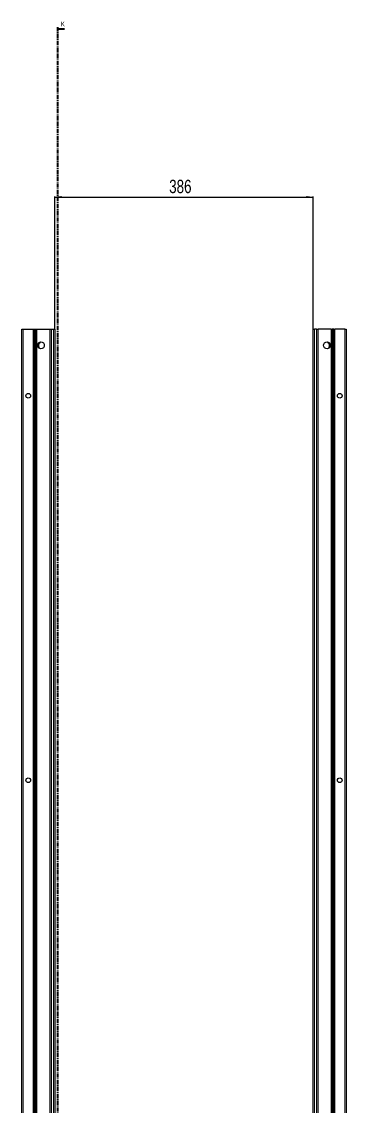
# Model space of a CAD drawing. Header units: millimetres. Extents: x -199 to 5025, y -1747 to 1507.
# Drawn here: x 2126 to 2612, y -115 to 1507 of the extents above; entities that cross this region are included whole.
import ezdxf

# ---------------------------------------------------------------- set-up
doc = ezdxf.new("R2010")
doc.units = ezdxf.units.MM
doc.linetypes.add('CENTER', pattern=[10.16, 6.35, -1.27, 1.27, -1.27])
doc.layers.add('FORMAT', color=7, linetype='Continuous')
doc.styles.add('SLDTEXTSTYLE0', font='TXT', dxfattribs={"width": 0.75})
doc.dimstyles.new('SLDDIMSTYLE0', dxfattribs={"dimtxt": 20, "dimasz": 10, "dimexe": 0, "dimexo": 0.0625, "dimgap": 5, "dimtad": 2, "dimdec": 1, "dimrnd": 1e-09, "dimzin": 12, "dimdsep": 46, "dimtxsty": 'SLDTEXTSTYLE0', "dimsah": 1, "dimcen": 0.09, "dimadec": 0, "dimazin": 3, "dimtfac": 1, "dimtofl": 0, "dimtmove": 0, "dimatfit": 3, "dimfxl": 0, "dimfrac": 2, "dimtolj": 1, "dimtzin": 12, "dimarcsym": 0})

# ---------------------------------------------------------------- blocks, each defined once
blk = doc.blocks.new('_D_4')
at = {"layer": 'FORMAT'}
for p, q in [((2176.1, 1047.2), (2176.1, 1246)), ((2176.1, 1245), (2562.1, 1245)), ((2562.1, 1047.2), (2562.1, 1246))]:
    blk.add_line(p, q, dxfattribs=at)
for points in [[(2176.1, 1245), (2186.1, 1243.5), (2186.1, 1246.5)], [(2562.1, 1245), (2552.1, 1246.5), (2552.1, 1243.5)]]:
    blk.add_solid(points, dxfattribs=at)
at = {"layer": 'FORMAT', "insert": (2346.9, 1270.8), "char_height": 20, "attachment_point": 1, "style": 'SLDTEXTSTYLE0'}
blk.add_mtext('386', dxfattribs=at)

msp = doc.modelspace()

# ---------------------------------------------------------------- linework, layer by layer
at = {"color": 7, "linetype": 'CENTER', "lineweight": 35}
msp.add_line((2179.83, 1499.09), (2179.83, -1103.67), dxfattribs=at)
at = {"color": 7, "linetype": 'Continuous', "lineweight": 35}
msp.add_line((2190.47, 1496.09), (2179.83, 1496.09), dxfattribs=at)
at = {"color": 7, "linetype": 'Continuous', "lineweight": 25}
for p, q in [((2126.39, -851.79), (2126.39, 1047.21)), ((2126.39, 1047.21), (2128.39, 1047.21)), ((2128.39, 1047.21), (2143.74, 1047.21)), ((2143.74, 1047.21), (2144.39, 1047.21)), ((2144.39, 1023.46), (2144.39, 1047.21)), ((2144.39, 1047.21), (2144.98, 1047.21)), ((2144.98, 1047.21), (2146.19, 1047.21)), ((2146.19, 1047.21), (2146.19, -851.79)), ((2146.19, 1047.21), (2146.22, 1047.21)), ((2146.22, 1047.21), (2146.22, -851.79)), ((2146.22, 1047.21), (2147.43, 1047.21)), ((2147.43, 1047.21), (2148.84, 1047.21)), ((2148.84, 1047.21), (2168.24, 1047.21)), ((2168.24, 1047.21), (2168.89, 1047.21)), ((2168.89, -851.79), (2168.89, 1047.21)), ((2168.89, 1047.21), (2170.89, 1047.21)), ((2170.89, 1047.21), (2174.09, 1047.21)), ((2174.09, 1047.21), (2176.09, 1047.21)), ((2176.09, 1047.21), (2176.09, -851.79)), ((2562.09, -851.79), (2562.09, 1047.21)), ((2562.09, 1047.21), (2564.09, 1047.21)), ((2567.29, 1047.21), (2564.09, 1047.21)), ((2567.29, 1047.21), (2569.29, 1047.21)), ((2569.29, 1047.21), (2569.29, -851.79)), ((2569.29, 1047.21), (2569.94, 1047.21)), ((2589.35, 1047.21), (2569.94, 1047.21)), ((2589.35, 1047.21), (2590.76, 1047.21)), ((2591.97, 1047.21), (2590.76, 1047.21)), ((2591.97, -851.79), (2591.97, 1047.21)), ((2592, 1047.21), (2591.97, 1047.21)), ((2592, -851.79), (2592, 1047.21)), ((2593.21, 1047.21), (2592, 1047.21)), ((2593.21, 1047.21), (2593.79, 1047.21)), ((2593.79, 1047.21), (2593.79, 1023.46)), ((2593.79, 1047.21), (2594.44, 1047.21)), ((2609.79, 1047.21), (2594.44, 1047.21)), ((2609.79, 1047.21), (2611.79, 1047.21)), ((2611.79, 1047.21), (2611.79, -851.79)), ((2144.46, 1023.35), (2144.39, 1023.46)), ((2144.39, 1023.46), (2144.39, 1021.96)), ((2144.39, 1021.96), (2144.46, 1022.06)), ((2144.39, 973.46), (2144.39, 1021.96)), ((2144.46, 1022.06), (2144.46, 1023.35)), ((2154.44, 1027.73), (2154.44, 1028.14)), ((2583.74, 1028.14), (2583.74, 1027.73)), ((2593.79, 1023.46), (2593.73, 1023.35)), ((2593.73, 1023.35), (2593.73, 1022.06)), ((2593.73, 1022.06), (2593.79, 1021.96)), ((2593.79, 1021.96), (2593.79, 1023.46)), ((2593.79, 1021.96), (2593.79, 973.46)), ((2144.46, 973.35), (2144.39, 973.46)), ((2144.39, 973.46), (2144.39, 971.96)), ((2144.46, 972.06), (2144.46, 973.35)), ((2593.79, 973.46), (2593.73, 973.35)), ((2593.73, 973.35), (2593.73, 972.06)), ((2593.79, 971.96), (2593.79, 973.46)), ((2144.39, 971.96), (2144.46, 972.06)), ((2144.39, 923.46), (2144.39, 971.96)), ((2593.73, 972.06), (2593.79, 971.96)), ((2593.79, 971.96), (2593.79, 923.46)), ((2144.46, 923.35), (2144.39, 923.46)), ((2144.39, 923.46), (2144.39, 921.96)), ((2144.39, 921.96), (2144.46, 922.06)), ((2144.39, 873.46), (2144.39, 921.96)), ((2144.46, 922.06), (2144.46, 923.35)), ((2593.79, 923.46), (2593.73, 923.35)), ((2593.73, 923.35), (2593.73, 922.06)), ((2593.73, 922.06), (2593.79, 921.96)), ((2593.79, 921.96), (2593.79, 923.46)), ((2593.79, 921.96), (2593.79, 873.46)), ((2144.46, 873.35), (2144.39, 873.46)), ((2144.39, 873.46), (2144.39, 871.96)), ((2144.39, 871.96), (2144.46, 872.06)), ((2144.39, 823.46), (2144.39, 871.96)), ((2144.46, 872.06), (2144.46, 873.35)), ((2593.79, 873.46), (2593.73, 873.35)), ((2593.73, 873.35), (2593.73, 872.06)), ((2593.73, 872.06), (2593.79, 871.96)), ((2593.79, 871.96), (2593.79, 873.46)), ((2593.79, 871.96), (2593.79, 823.46)), ((2144.46, 823.35), (2144.39, 823.46)), ((2144.39, 823.46), (2144.39, 821.96)), ((2144.39, 821.96), (2144.46, 822.06)), ((2144.39, 773.46), (2144.39, 821.96)), ((2144.46, 822.06), (2144.46, 823.35)), ((2593.79, 823.46), (2593.73, 823.35)), ((2593.73, 823.35), (2593.73, 822.06)), ((2593.73, 822.06), (2593.79, 821.96)), ((2593.79, 821.96), (2593.79, 823.46)), ((2593.79, 821.96), (2593.79, 773.46)), ((2144.46, 773.35), (2144.39, 773.46)), ((2144.39, 773.46), (2144.39, 771.96)), ((2144.39, 771.96), (2144.46, 772.06)), ((2144.39, 723.46), (2144.39, 771.96)), ((2144.46, 772.06), (2144.46, 773.35)), ((2593.79, 773.46), (2593.73, 773.35)), ((2593.73, 773.35), (2593.73, 772.06)), ((2593.73, 772.06), (2593.79, 771.96)), ((2593.79, 771.96), (2593.79, 773.46)), ((2593.79, 771.96), (2593.79, 723.46)), ((2144.46, 723.35), (2144.39, 723.46)), ((2144.39, 723.46), (2144.39, 721.96)), ((2144.39, 721.96), (2144.46, 722.06)), ((2144.39, 673.46), (2144.39, 721.96)), ((2144.46, 722.06), (2144.46, 723.35)), ((2593.79, 723.46), (2593.73, 723.35)), ((2593.73, 723.35), (2593.73, 722.06)), ((2593.73, 722.06), (2593.79, 721.96)), ((2593.79, 721.96), (2593.79, 723.46)), ((2593.79, 721.96), (2593.79, 673.46)), ((2144.46, 673.35), (2144.39, 673.46)), ((2144.39, 673.46), (2144.39, 671.96)), ((2144.39, 671.96), (2144.46, 672.06)), ((2144.39, 623.46), (2144.39, 671.96)), ((2144.46, 672.06), (2144.46, 673.35)), ((2593.79, 673.46), (2593.73, 673.35)), ((2593.73, 673.35), (2593.73, 672.06)), ((2593.73, 672.06), (2593.79, 671.96)), ((2593.79, 671.96), (2593.79, 673.46)), ((2593.79, 671.96), (2593.79, 623.46)), ((2144.46, 623.35), (2144.39, 623.46)), ((2144.39, 623.46), (2144.39, 621.96)), ((2144.39, 621.96), (2144.46, 622.06)), ((2144.39, 573.46), (2144.39, 621.96)), ((2144.46, 622.06), (2144.46, 623.35)), ((2593.79, 623.46), (2593.73, 623.35)), ((2593.73, 623.35), (2593.73, 622.06)), ((2593.73, 622.06), (2593.79, 621.96)), ((2593.79, 621.96), (2593.79, 623.46)), ((2593.79, 621.96), (2593.79, 573.46)), ((2144.46, 573.35), (2144.39, 573.46)), ((2144.39, 573.46), (2144.39, 571.96)), ((2144.39, 571.96), (2144.46, 572.06)), ((2144.39, 523.46), (2144.39, 571.96)), ((2144.46, 572.06), (2144.46, 573.35)), ((2593.79, 573.46), (2593.73, 573.35)), ((2593.73, 573.35), (2593.73, 572.06)), ((2593.73, 572.06), (2593.79, 571.96)), ((2593.79, 571.96), (2593.79, 573.46)), ((2593.79, 571.96), (2593.79, 523.46)), ((2144.46, 523.35), (2144.39, 523.46)), ((2144.39, 523.46), (2144.39, 521.96)), ((2144.39, 521.96), (2144.46, 522.06)), ((2144.39, 473.46), (2144.39, 521.96)), ((2144.46, 522.06), (2144.46, 523.35)), ((2593.79, 523.46), (2593.73, 523.35)), ((2593.73, 523.35), (2593.73, 522.06)), ((2593.73, 522.06), (2593.79, 521.96)), ((2593.79, 521.96), (2593.79, 523.46)), ((2593.79, 521.96), (2593.79, 473.46)), ((2144.46, 473.35), (2144.39, 473.46)), ((2144.39, 473.46), (2144.39, 471.96)), ((2144.39, 471.96), (2144.46, 472.06)), ((2144.39, 423.46), (2144.39, 471.96)), ((2144.46, 472.06), (2144.46, 473.35)), ((2593.79, 473.46), (2593.73, 473.35)), ((2593.73, 473.35), (2593.73, 472.06)), ((2593.73, 472.06), (2593.79, 471.96)), ((2593.79, 471.96), (2593.79, 473.46)), ((2593.79, 471.96), (2593.79, 423.46)), ((2144.46, 423.35), (2144.39, 423.46)), ((2144.39, 423.46), (2144.39, 421.96)), ((2144.39, 421.96), (2144.46, 422.06)), ((2144.39, 373.46), (2144.39, 421.96)), ((2144.46, 422.06), (2144.46, 423.35)), ((2593.79, 423.46), (2593.73, 423.35)), ((2593.73, 423.35), (2593.73, 422.06)), ((2593.73, 422.06), (2593.79, 421.96)), ((2593.79, 421.96), (2593.79, 423.46)), ((2593.79, 421.96), (2593.79, 373.46)), ((2144.46, 373.35), (2144.39, 373.46)), ((2144.39, 373.46), (2144.39, 371.96)), ((2144.46, 372.06), (2144.46, 373.35)), ((2593.79, 373.46), (2593.73, 373.35)), ((2593.73, 373.35), (2593.73, 372.06)), ((2593.79, 371.96), (2593.79, 373.46)), ((2144.39, 371.96), (2144.46, 372.06)), ((2144.39, 323.46), (2144.39, 371.96)), ((2593.73, 372.06), (2593.79, 371.96)), ((2593.79, 371.96), (2593.79, 323.46)), ((2144.46, 323.35), (2144.39, 323.46)), ((2144.39, 323.46), (2144.39, 321.96)), ((2144.39, 321.96), (2144.46, 322.06)), ((2144.39, 273.46), (2144.39, 321.96)), ((2144.46, 322.06), (2144.46, 323.35)), ((2593.79, 323.46), (2593.73, 323.35)), ((2593.73, 323.35), (2593.73, 322.06)), ((2593.73, 322.06), (2593.79, 321.96)), ((2593.79, 321.96), (2593.79, 323.46)), ((2593.79, 321.96), (2593.79, 273.46)), ((2144.46, 273.35), (2144.39, 273.46)), ((2144.39, 273.46), (2144.39, 271.96)), ((2144.39, 271.96), (2144.46, 272.06)), ((2144.39, 223.46), (2144.39, 271.96)), ((2144.46, 272.06), (2144.46, 273.35)), ((2593.79, 273.46), (2593.73, 273.35)), ((2593.73, 273.35), (2593.73, 272.06)), ((2593.73, 272.06), (2593.79, 271.96)), ((2593.79, 271.96), (2593.79, 273.46)), ((2593.79, 271.96), (2593.79, 223.46)), ((2144.46, 223.35), (2144.39, 223.46)), ((2144.39, 223.46), (2144.39, 221.96)), ((2144.39, 221.96), (2144.46, 222.06)), ((2144.39, 173.46), (2144.39, 221.96)), ((2144.46, 222.06), (2144.46, 223.35)), ((2593.79, 223.46), (2593.73, 223.35)), ((2593.73, 223.35), (2593.73, 222.06)), ((2593.73, 222.06), (2593.79, 221.96)), ((2593.79, 221.96), (2593.79, 223.46)), ((2593.79, 221.96), (2593.79, 173.46)), ((2144.46, 173.35), (2144.39, 173.46)), ((2144.39, 173.46), (2144.39, 171.96)), ((2144.39, 171.96), (2144.46, 172.06)), ((2144.39, 123.46), (2144.39, 171.96)), ((2144.46, 172.06), (2144.46, 173.35)), ((2593.79, 173.46), (2593.73, 173.35)), ((2593.73, 173.35), (2593.73, 172.06)), ((2593.73, 172.06), (2593.79, 171.96)), ((2593.79, 171.96), (2593.79, 173.46)), ((2593.79, 171.96), (2593.79, 123.46)), ((2144.46, 123.35), (2144.39, 123.46)), ((2144.39, 123.46), (2144.39, 121.96)), ((2144.39, 121.96), (2144.46, 122.06)), ((2144.39, 73.46), (2144.39, 121.96)), ((2144.46, 122.06), (2144.46, 123.35)), ((2593.79, 123.46), (2593.73, 123.35)), ((2593.73, 123.35), (2593.73, 122.06)), ((2593.73, 122.06), (2593.79, 121.96)), ((2593.79, 121.96), (2593.79, 123.46)), ((2593.79, 121.96), (2593.79, 73.46)), ((2144.46, 73.35), (2144.39, 73.46)), ((2144.39, 73.46), (2144.39, 71.96)), ((2144.39, 71.96), (2144.46, 72.06)), ((2144.39, 23.46), (2144.39, 71.96)), ((2144.46, 72.06), (2144.46, 73.35)), ((2593.79, 73.46), (2593.73, 73.35)), ((2593.73, 73.35), (2593.73, 72.06)), ((2593.73, 72.06), (2593.79, 71.96)), ((2593.79, 71.96), (2593.79, 73.46)), ((2593.79, 71.96), (2593.79, 23.46)), ((2144.46, 23.35), (2144.39, 23.46)), ((2144.39, 23.46), (2144.39, 21.96)), ((2144.39, 21.96), (2144.46, 22.06)), ((2144.39, -26.54), (2144.39, 21.96)), ((2144.46, 22.06), (2144.46, 23.35)), ((2593.79, 23.46), (2593.73, 23.35)), ((2593.73, 23.35), (2593.73, 22.06)), ((2593.73, 22.06), (2593.79, 21.96)), ((2593.79, 21.96), (2593.79, 23.46)), ((2593.79, 21.96), (2593.79, -26.54)), ((2144.46, -26.65), (2144.39, -26.54)), ((2144.39, -26.54), (2144.39, -28.04)), ((2144.39, -28.04), (2144.46, -27.94)), ((2144.39, -76.54), (2144.39, -28.04)), ((2144.46, -27.94), (2144.46, -26.65)), ((2593.79, -26.54), (2593.73, -26.65)), ((2593.73, -26.65), (2593.73, -27.94)), ((2593.73, -27.94), (2593.79, -28.04)), ((2593.79, -28.04), (2593.79, -26.54)), ((2593.79, -28.04), (2593.79, -76.54)), ((2144.46, -76.65), (2144.39, -76.54)), ((2144.39, -76.54), (2144.39, -78.04)), ((2144.39, -78.04), (2144.46, -77.94)), ((2144.39, -126.54), (2144.39, -78.04)), ((2144.46, -77.94), (2144.46, -76.65)), ((2593.79, -76.54), (2593.73, -76.65)), ((2593.73, -76.65), (2593.73, -77.94)), ((2593.73, -77.94), (2593.79, -78.04)), ((2593.79, -78.04), (2593.79, -76.54)), ((2593.79, -78.04), (2593.79, -126.54))]:
    msp.add_line(p, q, dxfattribs=at)
at = {"color": 8, "linetype": 'Continuous', "lineweight": 18}
for p, q in [((2128.39, 1047.21), (2128.39, -851.79)), ((2143.74, -851.79), (2143.74, 1047.21)), ((2144.98, 1047.21), (2144.98, -851.79)), ((2147.43, -851.79), (2147.43, 1047.21)), ((2148.84, 1047.21), (2148.84, -851.79)), ((2168.24, -851.79), (2168.24, 1047.21)), ((2170.89, 1047.21), (2170.89, -851.79)), ((2174.09, -851.79), (2174.09, 1047.21)), ((2564.09, 1047.21), (2564.09, -851.79)), ((2567.29, -851.79), (2567.29, 1047.21)), ((2569.94, 1047.21), (2569.94, -851.79)), ((2589.35, -851.79), (2589.35, 1047.21)), ((2590.76, 1047.21), (2590.76, -851.79)), ((2593.21, -851.79), (2593.21, 1047.21)), ((2594.44, 1047.21), (2594.44, -851.79)), ((2609.79, -851.79), (2609.79, 1047.21))]:
    msp.add_line(p, q, dxfattribs=at)
at = {"color": 7, "linetype": 'Continuous', "lineweight": 25}
for centre, radius in [((2155.24, 1023.21), 5), ((2582.94, 1023.21), 5), ((2136.24, 947.71), 3.5), ((2601.94, 947.71), 3.5), ((2136.24, 372.71), 3.5), ((2601.94, 372.71), 3.5)]:
    msp.add_circle(centre, radius, dxfattribs=at)
for centre, radius, start, end in [((2156.74, 1022.71), 5.25, 119.14074, 233.81086), ((2153.94, 1027.73), 0.5, 299.14074, 0), ((2584.24, 1027.73), 0.5, 180, 240.85926), ((2581.44, 1022.71), 5.25, 306.18919, 60.85926)]:
    msp.add_arc(centre, radius, start, end, dxfattribs=at)
at = {"color": 7, "linetype": 'Continuous', "lineweight": 35}
msp.add_solid([(2179.83, 1496.09), (2186.83, 1494.97), (2186.83, 1497.21)], dxfattribs=at)

# ---------------------------------------------------------------- texts
at = {"color": 7, "linetype": 'Continuous', "insert": (2184.96, 1507.19), "char_height": 7, "attachment_point": 1, "style": 'SLDTEXTSTYLE0'}
msp.add_mtext('K', dxfattribs=at)

# ---------------------------------------------------------------- dimensions: what is measured, and where the dimension line sits
at = {"layer": 'FORMAT'}
dim = msp.add_linear_dim(base=(2562.09, 1245), p1=(2176.09, 1047.21), p2=(2562.09, 1047.21), angle=0, dimstyle='SLDDIMSTYLE0', dxfattribs=at)
dim.commit()
dim.dimension.update_dxf_attribs({"geometry": '_D_4', "text_midpoint": (2369.09, 1245), "dimtype": 160})

doc.saveas('drawing.dxf')
